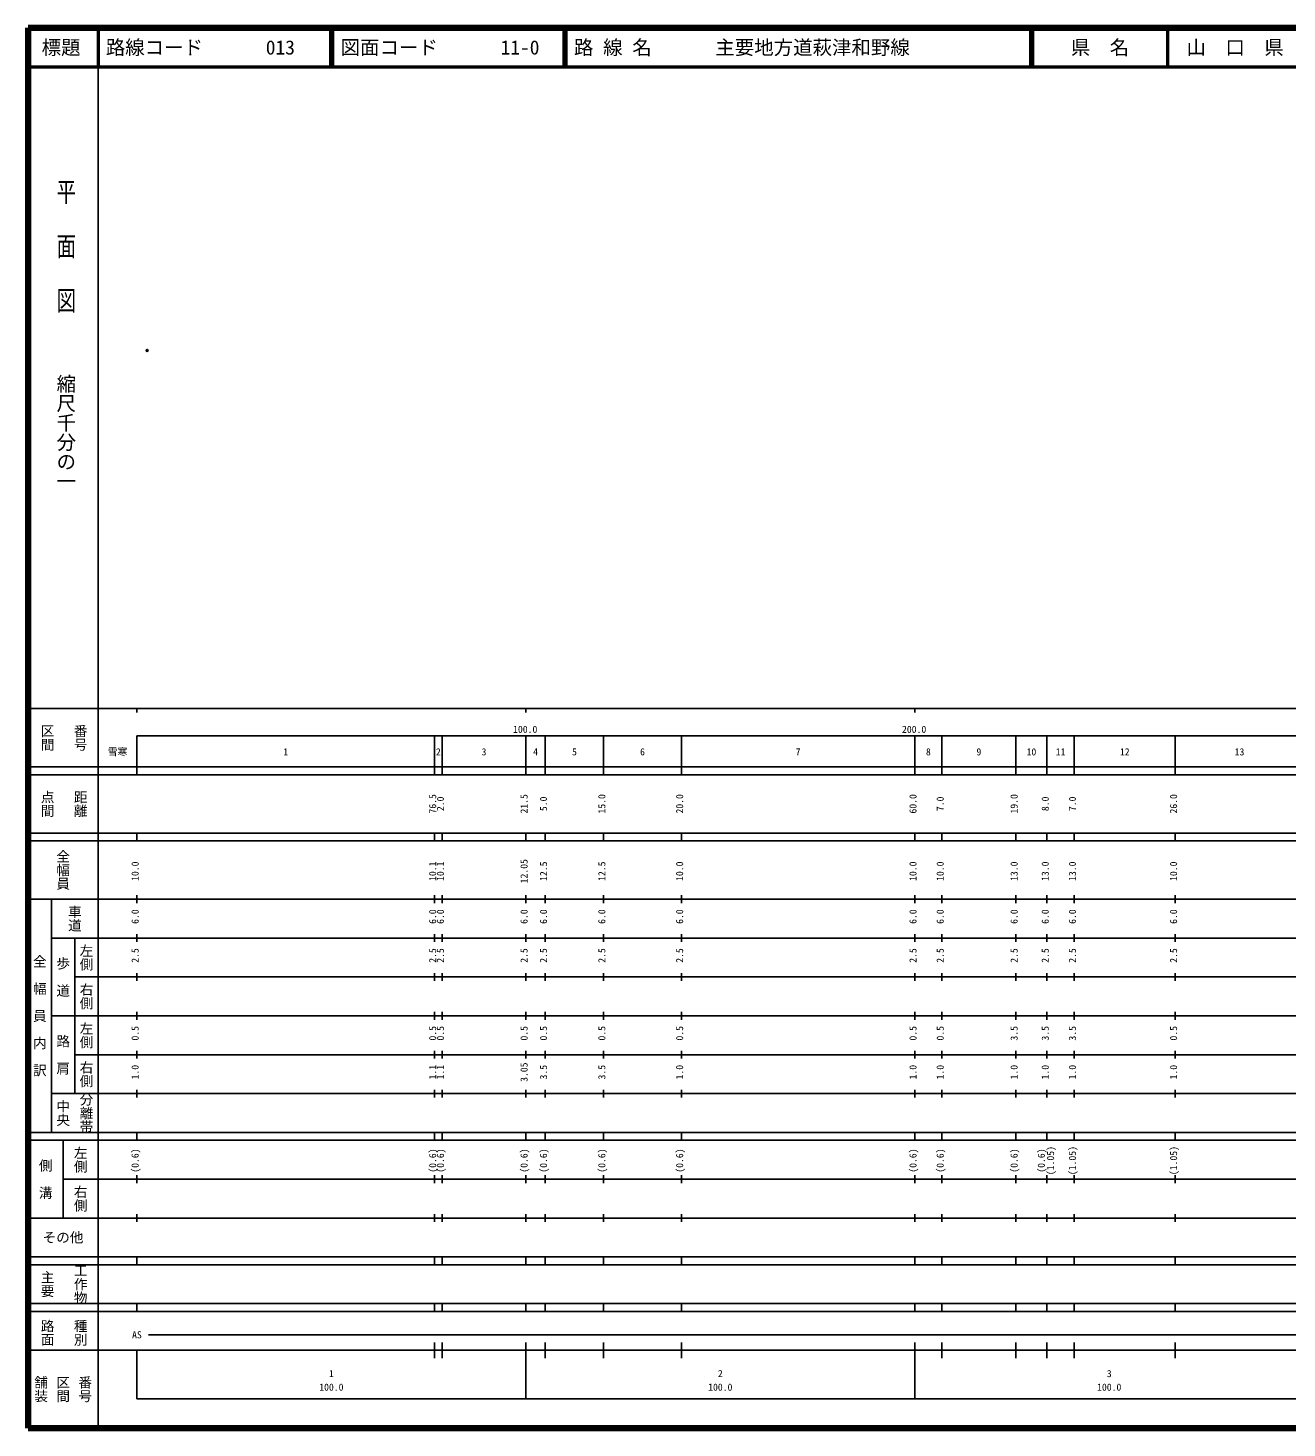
# Model space of a CAD drawing. Units: millimetres on the paper. Extents: x 40 to 680, y 20 to 380.
# Drawn here: x 40 to 363.7, y 20 to 380 of the extents above; entities that cross this region are included whole.
import ezdxf
from ezdxf.enums import TextEntityAlignment as Align

# ---------------------------------------------------------------- set-up
doc = ezdxf.new("R2010")
doc.units = ezdxf.units.MM
doc.header["$PDMODE"] = 32
doc.header["$PDSIZE"] = 0.5
doc.layers.add('M-OTRS', color=6, linetype='Continuous')
doc.layers.add('M-TTL-TXT', color=7, linetype='Continuous')
for name, color, linetype, lineweight in [('M-TTL', 2, 'Continuous', 140), ('M-TTL-BAND', 7, 'Continuous', 25), ('M-TTL-LINE', 7, 'Continuous', 50)]:
    doc.layers.add(name, color=color, linetype=linetype, lineweight=lineweight)
doc.styles.add('@ＭＳ ゴシック', font='')
doc.styles.add('ＭＳ ゴシック', font='')
doc.styles.get('@ＭＳ ゴシック').set_extended_font_data('@MS Gothic')
doc.styles.get('ＭＳ ゴシック').set_extended_font_data('MS Gothic')

msp = doc.modelspace()

# ---------------------------------------------------------------- linework, layer by layer
at = {"layer": 'M-OTRS'}
msp.add_point((70.613, 297.087), dxfattribs=at)
at = {"layer": 'M-TTL'}
for p, q in [((40, 380), (40, 20)), ((680, 380), (40, 380)), ((40, 20), (680, 20))]:
    msp.add_line(p, q, dxfattribs=at)
at = {"layer": 'M-TTL-BAND'}
for p, q in [((58, 370), (58, 20)), ((40, 205), (579, 205)), ((68, 205), (68, 204)), ((168, 205), (168, 204)), ((268, 205), (268, 204)), ((68, 198), (579, 198)), ((68, 198), (68, 188)), ((144.5, 188), (144.5, 198)), ((146.5, 188), (146.5, 198)), ((168, 188), (168, 198)), ((173, 188), (173, 198)), ((188, 188), (188, 198)), ((208, 188), (208, 198)), ((268, 188), (268, 198)), ((275, 188), (275, 198)), ((294, 188), (294, 198)), ((302, 188), (302, 198)), ((309, 188), (309, 198)), ((335, 188), (335, 198)), ((40, 190), (579, 190)), ((40, 188), (579, 188)), ((40, 173), (579, 173)), ((68, 171), (68, 173)), ((144.5, 171), (144.5, 173)), ((146.5, 171), (146.5, 173)), ((168, 171), (168, 173)), ((173, 171), (173, 173)), ((188, 171), (188, 173)), ((208, 171), (208, 173)), ((268, 171), (268, 173)), ((275, 171), (275, 173)), ((294, 171), (294, 173)), ((302, 171), (302, 173)), ((309, 171), (309, 173)), ((335, 171), (335, 173)), ((40, 171), (579, 171)), ((40, 156), (579, 156)), ((46, 96), (46, 156)), ((68, 155), (68, 157)), ((144.5, 155), (144.5, 157)), ((146.5, 155), (146.5, 157)), ((168, 155), (168, 157)), ((173, 155), (173, 157)), ((188, 155), (188, 157)), ((208, 155), (208, 157)), ((268, 155), (268, 157)), ((275, 155), (275, 157)), ((294, 155), (294, 157)), ((302, 155), (302, 157)), ((309, 155), (309, 157)), ((335, 155), (335, 157)), ((46, 146), (579, 146)), ((52, 146), (52, 106)), ((68, 145), (68, 147)), ((144.5, 145), (144.5, 147)), ((146.5, 145), (146.5, 147)), ((168, 145), (168, 147)), ((173, 145), (173, 147)), ((188, 145), (188, 147)), ((208, 145), (208, 147)), ((268, 145), (268, 147)), ((275, 145), (275, 147)), ((294, 145), (294, 147)), ((302, 145), (302, 147)), ((309, 145), (309, 147)), ((335, 145), (335, 147)), ((68, 135), (68, 137)), ((144.5, 135), (144.5, 137)), ((146.5, 135), (146.5, 137)), ((168, 135), (168, 137)), ((173, 135), (173, 137)), ((188, 135), (188, 137)), ((208, 135), (208, 137)), ((268, 135), (268, 137)), ((275, 135), (275, 137)), ((294, 135), (294, 137)), ((302, 135), (302, 137)), ((309, 135), (309, 137)), ((335, 135), (335, 137)), ((52, 136), (579, 136)), ((46, 126), (579, 126)), ((68, 125), (68, 127)), ((144.5, 125), (144.5, 127)), ((146.5, 125), (146.5, 127)), ((168, 125), (168, 127)), ((173, 125), (173, 127)), ((188, 125), (188, 127)), ((208, 125), (208, 127)), ((268, 125), (268, 127)), ((275, 125), (275, 127)), ((294, 125), (294, 127)), ((302, 125), (302, 127)), ((309, 125), (309, 127)), ((335, 125), (335, 127)), ((52, 116), (579, 116)), ((68, 115), (68, 117)), ((144.5, 115), (144.5, 117)), ((146.5, 115), (146.5, 117)), ((168, 115), (168, 117)), ((173, 115), (173, 117)), ((188, 115), (188, 117)), ((208, 115), (208, 117)), ((268, 115), (268, 117)), ((275, 115), (275, 117)), ((294, 115), (294, 117)), ((302, 115), (302, 117)), ((309, 115), (309, 117)), ((335, 115), (335, 117)), ((46, 106), (579, 106)), ((68, 105), (68, 107)), ((144.5, 105), (144.5, 107)), ((146.5, 105), (146.5, 107)), ((168, 105), (168, 107)), ((173, 105), (173, 107)), ((188, 105), (188, 107)), ((208, 105), (208, 107)), ((268, 105), (268, 107)), ((275, 105), (275, 107)), ((294, 105), (294, 107)), ((302, 105), (302, 107)), ((309, 105), (309, 107)), ((335, 105), (335, 107)), ((40, 96), (579, 96)), ((40, 94), (579, 94)), ((49, 94), (49, 74)), ((68, 94), (68, 96)), ((144.5, 94), (144.5, 96)), ((146.5, 94), (146.5, 96)), ((168, 94), (168, 96)), ((173, 94), (173, 96)), ((188, 94), (188, 96)), ((208, 94), (208, 96)), ((268, 94), (268, 96)), ((275, 94), (275, 96)), ((294, 94), (294, 96)), ((302, 94), (302, 96)), ((309, 94), (309, 96)), ((335, 94), (335, 96)), ((49, 84), (579, 84)), ((68, 83), (68, 85)), ((144.5, 83), (144.5, 85)), ((146.5, 83), (146.5, 85)), ((168, 83), (168, 85)), ((173, 83), (173, 85)), ((188, 83), (188, 85)), ((208, 83), (208, 85)), ((268, 83), (268, 85)), ((275, 83), (275, 85)), ((294, 83), (294, 85)), ((302, 83), (302, 85)), ((309, 83), (309, 85)), ((335, 83), (335, 85)), ((40, 74), (579, 74)), ((68, 73), (68, 75)), ((144.5, 73), (144.5, 75)), ((146.5, 73), (146.5, 75)), ((168, 73), (168, 75)), ((173, 73), (173, 75)), ((188, 73), (188, 75)), ((208, 73), (208, 75)), ((268, 73), (268, 75)), ((275, 73), (275, 75)), ((294, 73), (294, 75)), ((302, 73), (302, 75)), ((309, 73), (309, 75)), ((335, 73), (335, 75)), ((40, 64), (579, 64)), ((40, 62), (579, 62)), ((68, 62), (68, 64)), ((144.5, 62), (144.5, 64)), ((146.5, 62), (146.5, 64)), ((168, 62), (168, 64)), ((173, 62), (173, 64)), ((188, 62), (188, 64)), ((208, 62), (208, 64)), ((268, 62), (268, 64)), ((275, 62), (275, 64)), ((294, 62), (294, 64)), ((302, 62), (302, 64)), ((309, 62), (309, 64)), ((335, 62), (335, 64)), ((40, 52), (579, 52)), ((68, 50), (68, 52)), ((144.5, 50), (144.5, 52)), ((146.5, 50), (146.5, 52)), ((168, 50), (168, 52)), ((173, 50), (173, 52)), ((188, 50), (188, 52)), ((208, 50), (208, 52)), ((268, 50), (268, 52)), ((275, 50), (275, 52)), ((294, 50), (294, 52)), ((302, 50), (302, 52)), ((309, 50), (309, 52)), ((335, 50), (335, 52)), ((40, 50), (579, 50)), ((71, 44), (565, 44)), ((40, 40), (579, 40)), ((68, 40), (68, 27.5)), ((144.5, 38), (144.5, 42)), ((146.5, 38), (146.5, 42)), ((168, 27.5), (168, 42)), ((173, 38), (173, 42)), ((188, 38), (188, 42)), ((208, 38), (208, 42)), ((268, 27.5), (268, 42)), ((275, 38), (275, 42)), ((294, 38), (294, 42)), ((302, 38), (302, 42)), ((309, 38), (309, 42)), ((335, 38), (335, 42)), ((68, 27.5), (579, 27.5))]:
    msp.add_line(p, q, dxfattribs=at)
at = {"layer": 'M-TTL-LINE'}
for p, q in [((58, 380), (58, 370)), ((117.75, 380), (117.75, 370)), ((118.25, 380), (118.25, 370)), ((177.75, 380), (177.75, 370)), ((178.25, 380), (178.25, 370)), ((297.75, 380), (297.75, 370)), ((298.25, 380), (298.25, 370)), ((333, 380), (333, 370)), ((40, 370), (680, 370))]:
    msp.add_line(p, q, dxfattribs=at)

# ---------------------------------------------------------------- texts
at = {"layer": 'M-TTL-BAND', "style": '@ＭＳ ゴシック', "width": 1.4}
msp.add_text('平  面  図', height=3.666, rotation=270, dxfattribs=at).set_placement((49.777, 306.475), align=Align.MIDDLE_RIGHT)
at = {"layer": 'M-TTL-BAND', "style": '@ＭＳ ゴシック'}
msp.add_text('縮尺千分の一', height=3.666, rotation=270, dxfattribs=at).set_placement((49.777, 261.03), align=Align.MIDDLE_RIGHT)
for s, p in [('区間', (45, 197.5)), ('番号', (53.5, 197.5)), ('点間', (45, 180.5)), ('距離', (53.5, 180.5)), ('全幅員', (49, 163.5)), ('車道', (52, 151)), ('左側', (55, 141)), ('全\u3000幅\u3000員\u3000内\u3000訳', (43, 126)), ('歩\u3000道', (49, 136)), ('右側', (55, 131)), ('左側', (55, 121)), ('路\u3000肩', (49, 116)), ('右側', (55, 111)), ('分離帯', (55, 101)), ('中央', (49, 101)), ('左側', (53.5, 89)), ('側\u3000溝', (44.5, 84)), ('右側', (53.5, 79)), ('工作物', (53.5, 57)), ('主要', (45, 57)), ('路面', (45, 44.5)), ('種別', (53.5, 44.5)), ('舗装', (43.333, 30)), ('区間', (49, 30)), ('番号', (54.667, 30))]:
    msp.add_text(s, height=2.566, rotation=270, dxfattribs=at).set_placement(p, align=Align.MIDDLE_CENTER)
at = {"layer": 'M-TTL-BAND', "style": 'ＭＳ ゴシック'}
for s, p in [('100.0', (167.844, 198.195)), ('200.0', (267.844, 198.195)), ('雪寒', (63.022, 192.405)), ('1', (106.25, 192.405)), ('2', (145.5, 192.405)), ('3', (157.25, 192.405)), ('4', (170.5, 192.405)), ('5', (180.5, 192.405)), ('6', (198, 192.405)), ('7', (238, 192.405)), ('8', (271.5, 192.405)), ('9', (284.5, 192.405)), ('10', (298, 192.405)), ('11', (305.5, 192.405)), ('12', (322, 192.405)), ('13', (351.5, 192.405)), ('AS', (68, 42.5)), ('1', (118, 32.523)), ('2', (218, 32.523)), ('3', (318, 32.523)), ('100.0', (118, 29.033)), ('100.0', (218, 29.033)), ('100.0', (318, 29.033))]:
    msp.add_text(s, height=1.833, dxfattribs=at).set_placement(p, align=Align.BOTTOM_CENTER)
for s, p in [('76.5', (145.5, 180.5)), ('2.0', (147.5, 180.5)), ('21.5', (169, 180.5)), ('5.0', (174, 180.5)), ('15.0', (189, 180.5)), ('20.0', (209, 180.5)), ('60.0', (269, 180.5)), ('7.0', (276, 180.5)), ('19.0', (295, 180.5)), ('8.0', (303, 180.5)), ('7.0', (310, 180.5)), ('26.0', (336, 180.5)), ('12.05', (169, 163.174)), ('10.0', (69, 163.174)), ('10.1', (145.5, 163.174)), ('10.1', (147.5, 163.174)), ('12.5', (174, 163.174)), ('12.5', (189, 163.174)), ('10.0', (209, 163.174)), ('10.0', (269, 163.174)), ('10.0', (276, 163.174)), ('13.0', (295, 163.174)), ('13.0', (303, 163.174)), ('13.0', (310, 163.174)), ('10.0', (336, 163.174)), ('6.0', (69, 151.5)), ('6.0', (145.5, 151.5)), ('6.0', (147.5, 151.5)), ('6.0', (169, 151.5)), ('6.0', (174, 151.5)), ('6.0', (189, 151.5)), ('6.0', (209, 151.5)), ('6.0', (269, 151.5)), ('6.0', (276, 151.5)), ('6.0', (295, 151.5)), ('6.0', (303, 151.5)), ('6.0', (310, 151.5)), ('6.0', (336, 151.5)), ('2.5', (69, 141.5)), ('2.5', (145.5, 141.5)), ('2.5', (147.5, 141.5)), ('2.5', (169, 141.5)), ('2.5', (174, 141.5)), ('2.5', (189, 141.5)), ('2.5', (209, 141.5)), ('2.5', (269, 141.5)), ('2.5', (276, 141.5)), ('2.5', (295, 141.5)), ('2.5', (303, 141.5)), ('2.5', (310, 141.5)), ('2.5', (336, 141.5)), ('0.5', (69, 121.5)), ('0.5', (145.5, 121.5)), ('0.5', (147.5, 121.5)), ('0.5', (169, 121.5)), ('0.5', (174, 121.5)), ('0.5', (189, 121.5)), ('0.5', (209, 121.5)), ('0.5', (269, 121.5)), ('0.5', (276, 121.5)), ('3.5', (295, 121.5)), ('3.5', (303, 121.5)), ('3.5', (310, 121.5)), ('0.5', (336, 121.5)), ('1.0', (69, 111.5)), ('1.1', (145.5, 111.5)), ('1.1', (147.5, 111.5)), ('3.05', (169, 111.5)), ('3.5', (174, 111.5)), ('3.5', (189, 111.5)), ('1.0', (209, 111.5)), ('1.0', (269, 111.5)), ('1.0', (276, 111.5)), ('1.0', (295, 111.5)), ('1.0', (303, 111.5)), ('1.0', (310, 111.5)), ('1.0', (336, 111.5)), ('(0.6)', (69, 88.764)), ('(0.6)', (145.5, 88.764)), ('(0.6)', (147.5, 88.764)), ('(0.6)', (169, 88.764)), ('(0.6)', (174, 88.764)), ('(0.6)', (189, 88.764)), ('(0.6)', (209, 88.764)), ('(0.6)', (269, 88.764)), ('(0.6)', (276, 88.764)), ('(0.6)', (295, 88.764)), ('(0.6)', (302, 88.764)), ('(1.05)', (304.37, 88.764)), ('(1.05)', (310, 88.764)), ('(1.05)', (336, 88.764))]:
    msp.add_text(s, height=1.833, rotation=90, dxfattribs=at).set_placement(p, align=Align.BOTTOM_CENTER)
msp.add_text('その他', height=2.566, dxfattribs=at).set_placement((49, 69), align=Align.MIDDLE_CENTER)
at = {"layer": 'M-TTL-TXT', "style": 'ＭＳ ゴシック'}
for s, p in [('標題', (48.5, 375)), ('県\u3000名', (315.625, 375)), ('山\u3000口\u3000県', (350.375, 375))]:
    msp.add_text(s, height=3.666, dxfattribs=at).set_placement(p, align=Align.MIDDLE_CENTER)
for s, p in [('路線コード', (60, 375)), ('013', (101.142, 375)), ('図面コード', (120.38, 375)), ('11-0', (161.521, 375)), ('路 線 名', (180.38, 375)), ('主要地方道萩津和野線', (216.734, 375))]:
    msp.add_text(s, height=3.666, dxfattribs=at).set_placement(p, align=Align.MIDDLE_LEFT)

doc.saveas('drawing.dxf')
